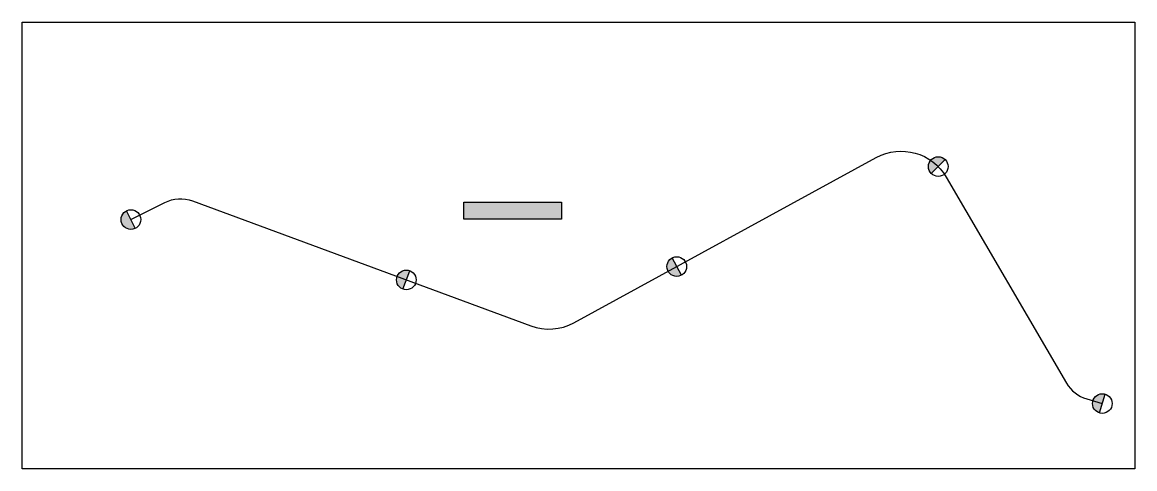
# Model space of a CAD drawing. Header units: millimetres. Extents: x 2601 to 3204, y 1260 to 1503.
import ezdxf

# ---------------------------------------------------------------- set-up
doc = ezdxf.new("R2010")
doc.units = ezdxf.units.MM
picture_1 = doc.add_image_def('image1.png', size_in_pixel=(1210, 486))

# ---------------------------------------------------------------- blocks, each defined once
blk = doc.blocks.new('*U10')
h = blk.add_hatch(color=256)
h.dxf.hatch_style = 1
h.paths.add_polyline_path([(0, -5.32, 0.414214), (5.32, 0), (0, 0)])
h.paths.add_polyline_path([(0, 0), (5.32, 0, 0.414214), (0, 5.32)])
blk.add_line((0, 5.32), (0, -5.32))
blk.add_circle((0, 0), 5.32)
blk = doc.blocks.new('*U11')
at = {"color": 0, "linetype": 'ByBlock', "lineweight": -2, "transparency": 16777216}
for p, rotation in [((3097.11, 1424.39), 134.8417674622375), ((2659.53, 1395.64), 206.7771423413633), ((2955.4, 1370.17), 208.6528723500344), ((2808.82, 1362.91), 159.7187161829645), ((3186.02, 1295.87), 163.555017044966)]:
    blk.add_blockref('*U10', p, dxfattribs=dict(at, rotation=rotation))

msp = doc.modelspace()

# ---------------------------------------------------------------- hatches: boundary and pattern name
h = msp.add_hatch(color=256)
h.dxf.hatch_style = 1
h.paths.add_polyline_path([(2892.89, 1405.17), (2840.01, 1405.17), (2840.01, 1395.78), (2892.89, 1395.78)])

# ---------------------------------------------------------------- linework, layer by layer
msp.add_lwpolyline([(2659.53, 1395.64), (2677.88, 1404.9, -0.208266), (2692.89, 1405.75), (2876.28, 1337.98, 0.21682), (2899.61, 1339.69), (3063.53, 1429.26, -0.406138), (3101.48, 1418.7), (3166.62, 1306.94, 0.191294), (3177.56, 1298.36), (3186.02, 1295.87)], format="xyb")
msp.add_lwpolyline([(2840.01, 1405.17), (2892.89, 1405.17), (2892.89, 1395.78), (2840.01, 1395.78)], close=True)

# ---------------------------------------------------------------- block references
msp.add_blockref('*U11', (0, 0))

# ---------------------------------------------------------------- pictures from other files: only their frames are drawn
image = msp.add_image(picture_1, insert=(2600.65, 1260.49), size_in_units=(602.96, 242.18))
image.dxf.flags = 7

doc.saveas('drawing.dxf')
